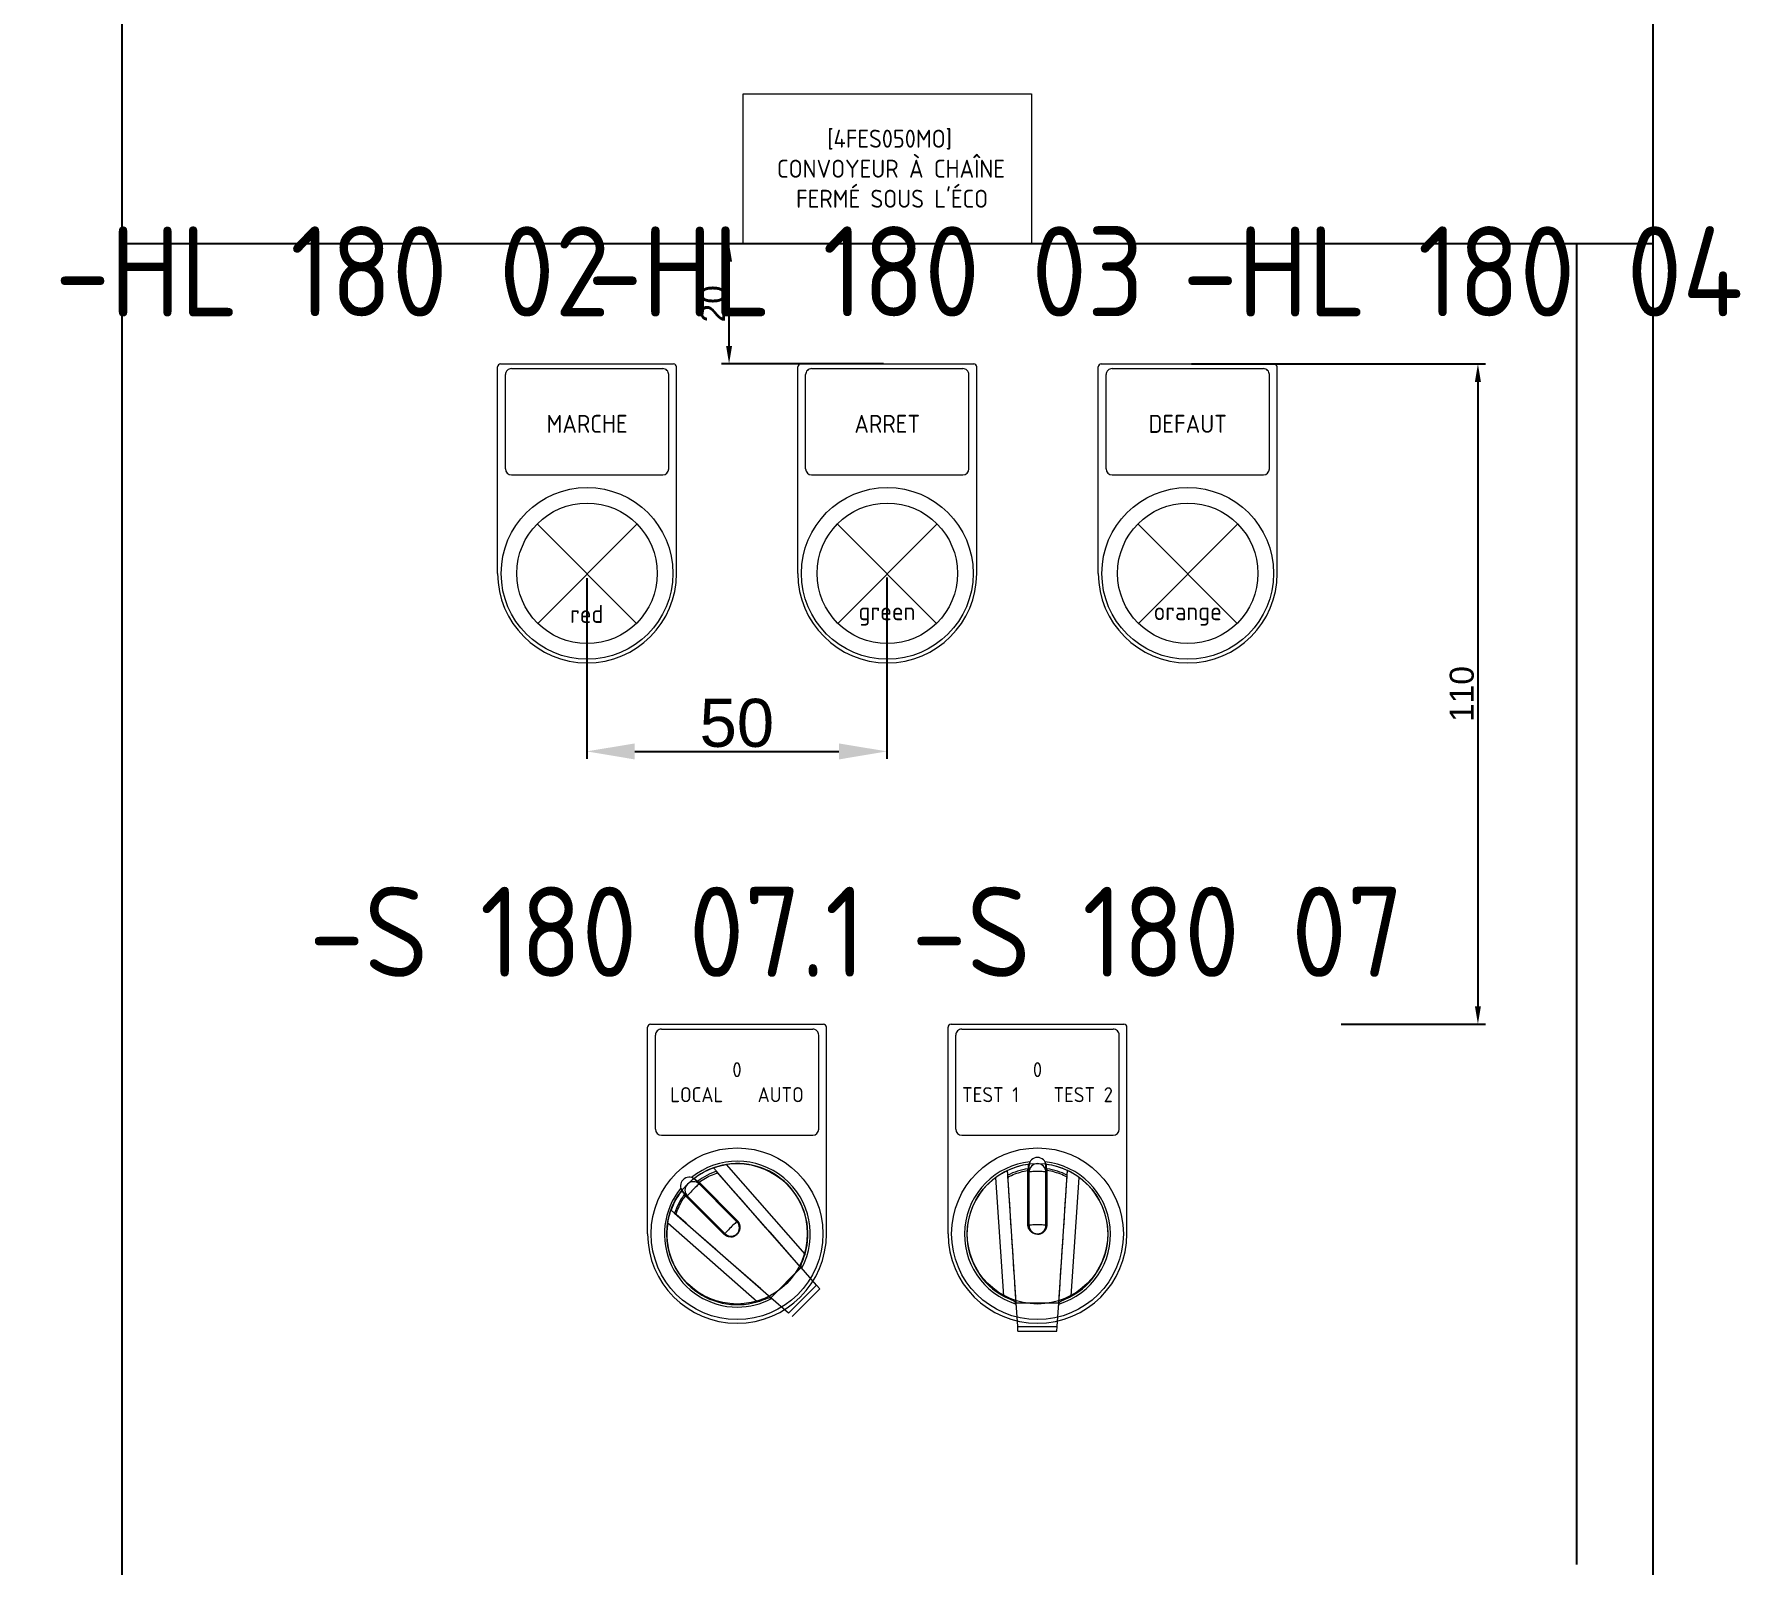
# Model space of a CAD drawing. Header units: millimetres. Extents: x 0 to 69574, y -5 to 41746.
# Drawn here: x 39663.6 to 39950.5, y 27439.4 to 27694.3 of the extents above; entities that cross this region are included whole.
import ezdxf
from ezdxf.enums import TextEntityAlignment as Align

# ---------------------------------------------------------------- set-up
doc = ezdxf.new("R2010")
doc.units = ezdxf.units.MM
doc.set_wipeout_variables(frame=1)
doc.layers.add('! NO PLOT !', color=7, linetype='Continuous', true_color=0xff75dd, plot=False)
doc.layers.add('000-PI-Oprema', color=30, linetype='Continuous', lineweight=5)
for name, color, linetype in [('000-PI-ORMAR', 2, 'Continuous'), ('000-PI_TEXT', 7, 'Continuous'), ('002-PI-Kabelska kanalica', 150, 'Continuous')]:
    doc.layers.add(name, color=color, linetype=linetype)
doc.styles.add('PI0', font='isocpeur.ttf', dxfattribs={"width": 0.9})
doc.styles.get("Standard").update_dxf_attribs({"font": 'arial.ttf'})
doc.dimstyles.new('ISO-25', dxfattribs={"dimtxt": 4, "dimasz": 3, "dimexe": 1.25, "dimexo": 0.625, "dimtad": 1, "dimtxsty": 'Standard', "dimcen": 3, "dimadec": 0, "dimazin": 0, "dimtfac": 1, "dimtmove": 0, "dimatfit": 3, "dimfxl": 1, "dimarcsym": 0})
doc.dimstyles.new('ISO-25-lb', dxfattribs={"dimtxt": 8, "dimasz": 8, "dimexe": 1.25, "dimexo": 0.625, "dimtad": 1, "dimtxsty": 'Standard', "dimcen": 5, "dimadec": 0, "dimazin": 0, "dimtfac": 1, "dimtmove": 0, "dimatfit": 3, "dimfxl": 1, "dimarcsym": 0})

# ---------------------------------------------------------------- blocks, each defined once
blk = doc.blocks.new('podloska')
at = {"layer": '000-PI-Oprema'}
for p, q in [((43278.7, 39063.45), (43278.7, 39097.85)), ((43279.2, 39098.35), (43308, 39098.35)), ((43280, 39080.85), (43280, 39096.55)), ((43281, 39097.55), (43306.2, 39097.55)), ((43307.2, 39080.85), (43307.2, 39096.55)), ((43308.5, 39063.45), (43308.5, 39097.85)), ((43281, 39079.85), (43306.2, 39079.85))]:
    blk.add_line(p, q, dxfattribs=at)
blk.add_circle((43293.6, 39063.45), 14.3, dxfattribs=at)
at = {"layer": '000-PI-Oprema', "ltscale": 0.25}
blk.add_circle((43293.6, 39063.45), 11.7, dxfattribs=at)
at = {"layer": '000-PI-Oprema'}
for centre, radius, start, end in [((43279.2, 39097.85), 0.5, 90, 179.9998), ((43281, 39096.55), 1, 90, 180.0001), ((43306.2, 39096.55), 1, 359.9999, 90), ((43308, 39097.85), 0.5, 0.0002, 90), ((43281, 39080.85), 1, 180, 270), ((43306.2, 39080.85), 1, 270, 0), ((43293.6, 39063.45), 14.9, 180, 0)]:
    blk.add_arc(centre, radius, start, end, dxfattribs=at)
blk = doc.blocks.new('*D712')
at = {"layer": '! NO PLOT !', "color": 0, "linetype": 'Continuous', "lineweight": -2, "ltscale": 0.25, "transparency": 16777216}
for p, q in [((39755.63, 27603.73), (39755.63, 27573.6)), ((39805.63, 27603.83), (39805.63, 27573.6)), ((39763.63, 27574.85), (39797.63, 27574.85))]:
    blk.add_line(p, q, dxfattribs=at)
at = {"layer": '! NO PLOT !', "color": 0, "ltscale": 0.25, "transparency": 16777216}
for points in [[(39763.63, 27576.18), (39763.63, 27573.51), (39755.63, 27574.85)], [(39797.63, 27576.18), (39797.63, 27573.51), (39805.63, 27574.85)]]:
    blk.add_solid(points, dxfattribs=at)
at = {"layer": 'Defpoints', "color": 0, "ltscale": 0.25, "transparency": 16777216}
for p in [(39755.63, 27604.35), (39805.63, 27604.45), (39805.63, 27574.85)]:
    blk.add_point(p, dxfattribs=at)
at = {"layer": '! NO PLOT !', "color": 0, "ltscale": 0.25, "transparency": 16777216, "insert": (39780.63, 27579.55), "char_height": 8, "attachment_point": 5}
blk.add_mtext('50', dxfattribs=at)
blk = doc.blocks.new('*D711')
at = {"layer": '! NO PLOT !', "color": 0, "lineweight": -2, "ltscale": 0.25, "transparency": 16777216}
for p, q in [((39856.36, 27639.4), (39905.32, 27639.4)), ((39904.07, 27636.4), (39904.07, 27532.4)), ((39881.28, 27529.4), (39905.32, 27529.4))]:
    blk.add_line(p, q, dxfattribs=at)
at = {"layer": '! NO PLOT !', "color": 0, "ltscale": 0.25, "transparency": 16777216}
for points in [[(39903.57, 27636.4), (39904.57, 27636.4), (39904.07, 27639.4)], [(39903.57, 27532.4), (39904.57, 27532.4), (39904.07, 27529.4)]]:
    blk.add_solid(points, dxfattribs=at)
at = {"layer": 'Defpoints', "color": 0, "ltscale": 0.25, "transparency": 16777216}
for p in [(39855.73, 27639.4), (39880.66, 27529.4), (39904.07, 27529.4)]:
    blk.add_point(p, dxfattribs=at)
at = {"layer": '! NO PLOT !', "color": 0, "ltscale": 0.25, "transparency": 16777216, "insert": (39901.4, 27584.4), "char_height": 4, "attachment_point": 5, "rotation": 90}
blk.add_mtext('110', dxfattribs=at)
blk = doc.blocks.new('*D713')
at = {"layer": '! NO PLOT !', "color": 0, "lineweight": -2, "ltscale": 0.25, "transparency": 16777216}
for p, q in [((39805.06, 27659.4), (39778.09, 27659.4)), ((39779.34, 27642.4), (39779.34, 27656.4)), ((39805.06, 27639.4), (39778.09, 27639.4))]:
    blk.add_line(p, q, dxfattribs=at)
at = {"layer": '! NO PLOT !', "color": 0, "ltscale": 0.25, "transparency": 16777216}
for points in [[(39778.84, 27656.4), (39779.84, 27656.4), (39779.34, 27659.4)], [(39778.84, 27642.4), (39779.84, 27642.4), (39779.34, 27639.4)]]:
    blk.add_solid(points, dxfattribs=at)
at = {"layer": 'Defpoints', "color": 0, "ltscale": 0.25, "transparency": 16777216}
for p in [(39779.34, 27659.4), (39805.68, 27659.4), (39805.68, 27639.4)]:
    blk.add_point(p, dxfattribs=at)
at = {"layer": '! NO PLOT !', "color": 0, "ltscale": 0.25, "transparency": 16777216, "insert": (39776.67, 27649.4), "char_height": 4, "attachment_point": 5, "rotation": 90}
blk.add_mtext('20', dxfattribs=at)
blk = doc.blocks.new('*U1086')
at = {"layer": '002-PI-Kabelska kanalica'}
for p in [(-20, 470), (20, -100)]:
    blk.add_line(p, (20, 470), dxfattribs=at)

msp = doc.modelspace()

# ---------------------------------------------------------------- block references
at = {"rotation": 270}
msp.add_blockref('*U1086', (39224.172, 27679.404), dxfattribs=at)

# ---------------------------------------------------------------- texts
at = {"layer": '000-PI_TEXT', "style": 'PI0', "width": 0.9}
msp.add_text('-TC 179 05', height=20, dxfattribs=at).set_placement((39622.292, 27616.119), align=Align.MIDDLE)

# ---------------------------------------------------------------- next in the draw order: wipeouts: each hides what was drawn before it
msp.add_wipeout([(39609.684, 28761.404), (40000.172, 28761.404), (39999.684, 26778.904), (39609.672, 26776.904)]).dxf.layer = '000-PI-ORMAR'

# ---------------------------------------------------------------- next in the draw order: linework, layer by layer
at = {"layer": '! NO PLOT !'}
for p, q in [((39678.184, 28684.154), (39678.184, 26854.154)), ((39933.184, 28684.154), (39933.184, 26854.154))]:
    msp.add_line(p, q, dxfattribs=at)
at = {"layer": '! NO PLOT !', "ltscale": 0.25}
for p, q in [((39933.184, 27659.404), (39678.184, 27659.404)), ((39933.184, 27659.404), (39678.184, 27659.404)), ((39920.511, 27659.404), (39920.511, 27439.404))]:
    msp.add_line(p, q, dxfattribs=at)
at = {"layer": '000-PI-Oprema'}
for p, q in [((39747.361, 27612.727), (39763.907, 27596.181)), ((39764.007, 27612.727), (39747.461, 27596.181)), ((39797.361, 27612.727), (39813.907, 27596.181)), ((39814.007, 27612.727), (39797.461, 27596.181)), ((39847.411, 27612.727), (39863.957, 27596.181)), ((39864.057, 27612.727), (39847.511, 27596.181)), ((39815.809, 27494.504), (39815.809, 27528.904)), ((39816.309, 27529.404), (39845.109, 27529.404)), ((39818.109, 27528.604), (39843.309, 27528.604)), ((39845.609, 27494.504), (39845.609, 27528.904)), ((39817.109, 27511.904), (39817.109, 27527.604)), ((39844.309, 27511.904), (39844.309, 27527.604)), ((39818.109, 27510.904), (39843.309, 27510.904)), ((39776.735, 27505.491), (39776.738, 27505.492)), ((39776.739, 27505.487), (39776.735, 27505.491)), ((39776.738, 27505.492), (39776.746, 27505.495)), ((39776.751, 27505.473), (39776.739, 27505.487)), ((39776.746, 27505.495), (39776.76, 27505.5)), ((39776.771, 27505.45), (39776.751, 27505.473)), ((39776.76, 27505.5), (39776.781, 27505.507)), ((39776.8, 27505.416), (39776.771, 27505.45)), ((39776.781, 27505.507), (39776.807, 27505.517)), ((39776.838, 27505.373), (39776.8, 27505.416)), ((39776.807, 27505.517), (39776.839, 27505.528)), ((39776.885, 27505.319), (39776.838, 27505.373)), ((39776.839, 27505.528), (39776.877, 27505.541)), ((39776.877, 27505.541), (39776.92, 27505.556)), ((39776.942, 27505.255), (39776.885, 27505.319)), ((39776.92, 27505.556), (39776.969, 27505.573)), ((39776.969, 27505.573), (39777.023, 27505.591)), ((39777.023, 27505.591), (39777.081, 27505.61)), ((39777.081, 27505.61), (39777.144, 27505.63)), ((39777.144, 27505.63), (39777.211, 27505.651)), ((39777.211, 27505.651), (39777.28, 27505.673)), ((39777.28, 27505.673), (39777.353, 27505.695)), ((39777.353, 27505.695), (39777.43, 27505.718)), ((39777.43, 27505.718), (39777.511, 27505.741)), ((39777.511, 27505.741), (39777.596, 27505.765)), ((39777.596, 27505.765), (39777.685, 27505.789)), ((39777.685, 27505.789), (39777.778, 27505.814)), ((39777.778, 27505.814), (39777.873, 27505.838)), ((39777.873, 27505.838), (39777.971, 27505.862)), ((39777.971, 27505.862), (39778.072, 27505.886)), ((39778.072, 27505.886), (39778.174, 27505.909)), ((39778.174, 27505.909), (39778.278, 27505.932)), ((39778.278, 27505.932), (39778.383, 27505.953)), ((39778.383, 27505.953), (39778.488, 27505.974)), ((39778.488, 27505.974), (39778.594, 27505.994)), ((39778.594, 27505.994), (39778.699, 27506.013)), ((39778.699, 27506.013), (39778.804, 27506.031)), ((39778.804, 27506.031), (39778.907, 27506.048)), ((39791.999, 27491.129), (39778.907, 27506.048)), ((39829.109, 27496.024), (39829.109, 27505.316)), ((39829.209, 27495.467), (39829.209, 27506.058)), ((39829.309, 27495.249), (39829.309, 27505.867)), ((39832.109, 27495.249), (39832.109, 27505.867)), ((39832.209, 27495.467), (39832.209, 27506.058)), ((39832.309, 27496.024), (39832.309, 27505.316)), ((39773.549, 27503.736), (39773.545, 27503.74)), ((39773.561, 27503.724), (39773.549, 27503.736)), ((39773.582, 27503.704), (39773.561, 27503.724)), ((39773.611, 27503.674), (39773.582, 27503.704)), ((39780.657, 27496.487), (39773.609, 27503.535)), ((39773.649, 27503.636), (39773.611, 27503.674)), ((39773.894, 27503.391), (39773.649, 27503.636)), ((39773.979, 27503.306), (39773.894, 27503.391)), ((39774.073, 27503.212), (39773.979, 27503.306)), ((39781.034, 27496.252), (39774.073, 27503.212)), ((39774.193, 27503.234), (39774.14, 27503.287)), ((39774.22, 27503.206), (39774.193, 27503.234)), ((39774.249, 27503.178), (39774.22, 27503.206)), ((39774.337, 27503.09), (39774.249, 27503.178)), ((39774.337, 27503.09), (39774.596, 27503.274)), ((39780.711, 27496.716), (39774.337, 27503.09)), ((39774.596, 27503.274), (39774.861, 27503.451)), ((39774.861, 27503.451), (39775.132, 27503.619)), ((39775.132, 27503.619), (39775.407, 27503.78)), ((39775.407, 27503.78), (39775.688, 27503.932)), ((39775.688, 27503.932), (39775.973, 27504.076)), ((39775.973, 27504.076), (39776.262, 27504.211)), ((39776.262, 27504.211), (39776.556, 27504.337)), ((39776.556, 27504.337), (39776.854, 27504.455)), ((39776.854, 27504.455), (39777.155, 27504.563)), ((39777.008, 27505.18), (39776.942, 27505.255)), ((39777.083, 27505.094), (39777.008, 27505.18)), ((39777.168, 27504.997), (39777.083, 27505.094)), ((39777.155, 27504.563), (39777.46, 27504.663)), ((39777.262, 27504.89), (39777.168, 27504.997)), ((39777.276, 27504.872), (39777.248, 27504.904)), ((39791.001, 27489.234), (39777.262, 27504.89)), ((39777.305, 27504.839), (39777.276, 27504.872)), ((39777.335, 27504.806), (39777.305, 27504.839)), ((39777.365, 27504.771), (39777.335, 27504.806)), ((39777.396, 27504.736), (39777.365, 27504.771)), ((39777.428, 27504.7), (39777.396, 27504.736)), ((39777.46, 27504.663), (39777.428, 27504.7)), ((39778.19, 27503.831), (39777.46, 27504.663)), ((39778.92, 27502.999), (39778.19, 27503.831)), ((39779.65, 27502.167), (39778.92, 27502.999)), ((39823.785, 27503.897), (39823.87, 27503.959)), ((39825.077, 27484.091), (39823.785, 27503.897)), ((39823.87, 27503.959), (39823.957, 27504.02)), ((39823.957, 27504.02), (39824.044, 27504.081)), ((39824.044, 27504.081), (39824.133, 27504.142)), ((39824.133, 27504.142), (39824.223, 27504.201)), ((39824.223, 27504.201), (39824.312, 27504.26)), ((39824.312, 27504.26), (39824.402, 27504.318)), ((39824.402, 27504.318), (39824.491, 27504.374)), ((39824.491, 27504.374), (39824.578, 27504.428)), ((39824.578, 27504.428), (39824.665, 27504.48)), ((39824.665, 27504.48), (39824.749, 27504.53)), ((39824.749, 27504.53), (39824.832, 27504.578)), ((39824.832, 27504.578), (39824.912, 27504.624)), ((39824.912, 27504.624), (39824.989, 27504.668)), ((39824.989, 27504.668), (39825.063, 27504.709)), ((39825.063, 27504.709), (39825.134, 27504.747)), ((39825.134, 27504.747), (39825.201, 27504.783)), ((39825.201, 27504.783), (39825.265, 27504.817)), ((39825.265, 27504.817), (39825.327, 27504.849)), ((39825.327, 27504.849), (39825.386, 27504.879)), ((39825.386, 27504.879), (39825.441, 27504.907)), ((39825.441, 27504.907), (39825.492, 27504.932)), ((39825.492, 27504.932), (39825.538, 27504.955)), ((39825.538, 27504.955), (39825.579, 27504.975)), ((39825.579, 27504.975), (39825.615, 27504.992)), ((39825.615, 27504.992), (39825.646, 27505.007)), ((39825.646, 27505.007), (39825.671, 27505.019)), ((39825.671, 27505.019), (39825.691, 27505.028)), ((39825.691, 27505.028), (39825.704, 27505.035)), ((39825.704, 27505.035), (39825.712, 27505.038)), ((39825.712, 27505.038), (39825.715, 27505.04)), ((39825.715, 27505.034), (39825.715, 27505.04)), ((39825.717, 27505.016), (39825.715, 27505.034)), ((39825.719, 27504.985), (39825.717, 27505.016)), ((39825.721, 27504.941), (39825.719, 27504.985)), ((39825.725, 27504.883), (39825.721, 27504.941)), ((39825.73, 27504.812), (39825.725, 27504.883)), ((39825.735, 27504.726), (39825.73, 27504.812)), ((39825.742, 27504.627), (39825.735, 27504.726)), ((39825.749, 27504.513), (39825.742, 27504.627)), ((39825.758, 27504.385), (39825.749, 27504.513)), ((39825.767, 27504.242), (39825.758, 27504.385)), ((39825.77, 27504.219), (39825.767, 27504.262)), ((39827.041, 27484.707), (39825.767, 27504.242)), ((39825.773, 27504.176), (39825.77, 27504.219)), ((39825.776, 27504.131), (39825.773, 27504.176)), ((39825.779, 27504.085), (39825.776, 27504.131)), ((39825.782, 27504.039), (39825.779, 27504.085)), ((39825.785, 27503.99), (39825.782, 27504.039)), ((39825.788, 27503.941), (39825.785, 27503.99)), ((39825.788, 27503.941), (39826.074, 27504.086)), ((39825.86, 27502.837), (39825.788, 27503.941)), ((39825.932, 27501.732), (39825.86, 27502.837)), ((39826.074, 27504.086), (39826.363, 27504.223)), ((39826.363, 27504.223), (39826.657, 27504.35)), ((39826.657, 27504.35), (39826.954, 27504.469)), ((39826.954, 27504.469), (39827.255, 27504.578)), ((39827.255, 27504.578), (39827.558, 27504.678)), ((39827.558, 27504.678), (39827.864, 27504.768)), ((39827.864, 27504.768), (39828.172, 27504.85)), ((39828.172, 27504.85), (39828.483, 27504.922)), ((39828.483, 27504.922), (39828.795, 27504.984)), ((39828.795, 27504.984), (39829.109, 27505.038)), ((39832.623, 27504.984), (39832.309, 27505.038)), ((39832.935, 27504.922), (39832.623, 27504.984)), ((39833.245, 27504.85), (39832.935, 27504.922)), ((39833.554, 27504.768), (39833.245, 27504.85)), ((39833.86, 27504.678), (39833.554, 27504.768)), ((39834.163, 27504.578), (39833.86, 27504.678)), ((39834.463, 27504.469), (39834.163, 27504.578)), ((39834.376, 27484.707), (39835.65, 27504.242)), ((39834.76, 27504.35), (39834.463, 27504.469)), ((39835.054, 27504.223), (39834.76, 27504.35)), ((39835.344, 27504.086), (39835.054, 27504.223)), ((39835.629, 27503.941), (39835.344, 27504.086)), ((39835.485, 27501.732), (39835.557, 27502.837)), ((39835.557, 27502.837), (39835.629, 27503.941)), ((39835.629, 27503.941), (39835.633, 27503.99)), ((39835.633, 27503.99), (39835.636, 27504.039)), ((39835.636, 27504.039), (39835.639, 27504.085)), ((39835.639, 27504.085), (39835.642, 27504.131)), ((39835.642, 27504.131), (39835.645, 27504.176)), ((39835.645, 27504.176), (39835.648, 27504.219)), ((39835.648, 27504.219), (39835.65, 27504.262)), ((39835.65, 27504.242), (39835.66, 27504.385)), ((39835.66, 27504.385), (39835.668, 27504.513)), ((39835.668, 27504.513), (39835.675, 27504.627)), ((39835.675, 27504.627), (39835.682, 27504.726)), ((39835.682, 27504.726), (39835.687, 27504.812)), ((39835.687, 27504.812), (39835.692, 27504.883)), ((39835.692, 27504.883), (39835.696, 27504.941)), ((39835.696, 27504.941), (39835.699, 27504.985)), ((39835.699, 27504.985), (39835.701, 27505.016)), ((39835.701, 27505.016), (39835.702, 27505.034)), ((39835.705, 27505.038), (39835.702, 27505.04)), ((39835.702, 27505.034), (39835.702, 27505.04)), ((39835.713, 27505.035), (39835.705, 27505.038)), ((39835.727, 27505.028), (39835.713, 27505.035)), ((39835.746, 27505.019), (39835.727, 27505.028)), ((39835.771, 27505.007), (39835.746, 27505.019)), ((39835.802, 27504.992), (39835.771, 27505.007)), ((39835.838, 27504.975), (39835.802, 27504.992)), ((39835.879, 27504.955), (39835.838, 27504.975)), ((39835.926, 27504.932), (39835.879, 27504.955)), ((39835.976, 27504.907), (39835.926, 27504.932)), ((39836.032, 27504.879), (39835.976, 27504.907)), ((39836.09, 27504.849), (39836.032, 27504.879)), ((39836.152, 27504.817), (39836.09, 27504.849)), ((39836.217, 27504.783), (39836.152, 27504.817)), ((39836.284, 27504.747), (39836.217, 27504.783)), ((39836.354, 27504.709), (39836.284, 27504.747)), ((39836.34, 27484.091), (39837.632, 27503.897)), ((39836.428, 27504.668), (39836.354, 27504.709)), ((39836.505, 27504.624), (39836.428, 27504.668)), ((39836.585, 27504.578), (39836.505, 27504.624)), ((39836.668, 27504.53), (39836.585, 27504.578)), ((39836.753, 27504.48), (39836.668, 27504.53)), ((39836.839, 27504.428), (39836.753, 27504.48)), ((39836.927, 27504.374), (39836.839, 27504.428)), ((39837.016, 27504.318), (39836.927, 27504.374)), ((39837.105, 27504.26), (39837.016, 27504.318)), ((39837.195, 27504.201), (39837.105, 27504.26)), ((39837.284, 27504.142), (39837.195, 27504.201)), ((39837.373, 27504.081), (39837.284, 27504.142)), ((39837.461, 27504.02), (39837.373, 27504.081)), ((39837.547, 27503.959), (39837.461, 27504.02)), ((39837.632, 27503.897), (39837.547, 27503.959)), ((39771.232, 27499.476), (39771.384, 27499.756)), ((39771.384, 27499.756), (39771.544, 27500.032)), ((39771.428, 27501.615), (39771.424, 27501.619)), ((39771.44, 27501.603), (39771.428, 27501.615)), ((39771.46, 27501.582), (39771.44, 27501.603)), ((39771.49, 27501.553), (39771.46, 27501.582)), ((39771.528, 27501.515), (39771.49, 27501.553)), ((39771.575, 27501.468), (39771.528, 27501.515)), ((39771.544, 27500.032), (39771.713, 27500.303)), ((39771.631, 27501.411), (39771.575, 27501.468)), ((39779.137, 27494.047), (39771.629, 27501.555)), ((39771.697, 27501.345), (39771.631, 27501.411)), ((39771.773, 27501.27), (39771.697, 27501.345)), ((39771.713, 27500.303), (39771.89, 27500.568)), ((39771.858, 27501.185), (39771.773, 27501.27)), ((39771.952, 27501.091), (39771.858, 27501.185)), ((39771.958, 27500.944), (39771.877, 27501.024)), ((39771.89, 27500.568), (39772.074, 27500.827)), ((39778.912, 27494.13), (39771.952, 27501.091)), ((39771.986, 27500.915), (39771.958, 27500.944)), ((39772.074, 27500.827), (39771.986, 27500.915)), ((39778.448, 27494.453), (39772.074, 27500.827)), ((39780.38, 27501.336), (39779.65, 27502.167)), ((39781.109, 27500.504), (39780.38, 27501.336)), ((39781.839, 27499.673), (39781.109, 27500.504)), ((39782.568, 27498.842), (39781.839, 27499.673)), ((39826.004, 27500.628), (39825.932, 27501.732)), ((39826.076, 27499.524), (39826.004, 27500.628)), ((39835.341, 27499.524), (39835.413, 27500.628)), ((39835.413, 27500.628), (39835.485, 27501.732)), ((39769.169, 27496.57), (39769.189, 27496.675)), ((39769.189, 27496.675), (39769.21, 27496.781)), ((39769.21, 27496.781), (39769.232, 27496.886)), ((39769.232, 27496.886), (39769.255, 27496.99)), ((39769.255, 27496.99), (39769.278, 27497.092)), ((39769.278, 27497.092), (39769.302, 27497.192)), ((39769.302, 27497.192), (39769.326, 27497.291)), ((39769.326, 27497.291), (39769.35, 27497.386)), ((39769.35, 27497.386), (39769.375, 27497.478)), ((39769.375, 27497.478), (39769.399, 27497.567)), ((39769.399, 27497.567), (39769.423, 27497.653)), ((39769.423, 27497.653), (39769.446, 27497.734)), ((39769.446, 27497.734), (39769.469, 27497.811)), ((39769.469, 27497.811), (39769.491, 27497.883)), ((39769.491, 27497.883), (39769.512, 27497.953)), ((39769.512, 27497.953), (39769.534, 27498.02)), ((39769.534, 27498.02), (39769.554, 27498.082)), ((39769.554, 27498.082), (39769.573, 27498.141)), ((39769.573, 27498.141), (39769.591, 27498.195)), ((39769.591, 27498.195), (39769.608, 27498.244)), ((39769.608, 27498.244), (39769.623, 27498.287)), ((39769.623, 27498.287), (39769.636, 27498.325)), ((39769.636, 27498.325), (39769.647, 27498.357)), ((39769.647, 27498.357), (39769.656, 27498.383)), ((39769.656, 27498.383), (39769.664, 27498.403)), ((39769.664, 27498.403), (39769.669, 27498.418)), ((39769.669, 27498.418), (39769.672, 27498.426)), ((39769.672, 27498.426), (39769.673, 27498.429)), ((39769.677, 27498.425), (39769.673, 27498.429)), ((39769.691, 27498.413), (39769.677, 27498.425)), ((39769.714, 27498.393), (39769.691, 27498.413)), ((39769.747, 27498.364), (39769.714, 27498.393)), ((39769.791, 27498.326), (39769.747, 27498.364)), ((39769.844, 27498.278), (39769.791, 27498.326)), ((39769.909, 27498.222), (39769.844, 27498.278)), ((39769.984, 27498.156), (39769.909, 27498.222)), ((39770.07, 27498.081), (39769.984, 27498.156)), ((39770.166, 27497.996), (39770.07, 27498.081)), ((39770.274, 27497.902), (39770.166, 27497.996)), ((39770.292, 27497.888), (39770.26, 27497.916)), ((39785.93, 27484.163), (39770.274, 27497.902)), ((39770.324, 27497.859), (39770.292, 27497.888)), ((39770.358, 27497.829), (39770.324, 27497.859)), ((39770.393, 27497.799), (39770.358, 27497.829)), ((39770.428, 27497.768), (39770.393, 27497.799)), ((39770.464, 27497.736), (39770.428, 27497.768)), ((39770.501, 27497.704), (39770.464, 27497.736)), ((39770.501, 27497.704), (39770.601, 27498.009)), ((39771.333, 27496.974), (39770.501, 27497.704)), ((39770.601, 27498.009), (39770.709, 27498.31)), ((39770.709, 27498.31), (39770.827, 27498.607)), ((39770.827, 27498.607), (39770.953, 27498.901)), ((39770.953, 27498.901), (39771.088, 27499.191)), ((39771.088, 27499.191), (39771.232, 27499.476)), ((39772.165, 27496.244), (39771.333, 27496.974)), ((39780.76, 27496.664), (39780.711, 27496.716)), ((39780.807, 27496.61), (39780.76, 27496.664)), ((39783.298, 27498.01), (39782.568, 27498.842)), ((39784.756, 27496.348), (39783.298, 27498.01)), ((39826.148, 27498.42), (39826.076, 27499.524)), ((39826.22, 27497.317), (39826.148, 27498.42)), ((39826.292, 27496.213), (39826.22, 27497.317)), ((39835.125, 27496.213), (39835.197, 27497.317)), ((39835.197, 27497.317), (39835.269, 27498.42)), ((39835.269, 27498.42), (39835.341, 27499.524)), ((39769.116, 27496.257), (39769.133, 27496.36)), ((39784.034, 27483.165), (39769.116, 27496.257)), ((39769.133, 27496.36), (39769.151, 27496.464)), ((39769.151, 27496.464), (39769.169, 27496.57)), ((39772.997, 27495.514), (39772.165, 27496.244)), ((39773.828, 27494.784), (39772.997, 27495.514)), ((39774.66, 27494.054), (39773.828, 27494.784)), ((39775.491, 27493.325), (39774.66, 27494.054)), ((39778.5, 27494.404), (39778.448, 27494.453)), ((39778.554, 27494.356), (39778.5, 27494.404)), ((39778.61, 27494.312), (39778.554, 27494.356)), ((39778.668, 27494.269), (39778.61, 27494.312)), ((39778.728, 27494.23), (39778.668, 27494.269)), ((39778.79, 27494.193), (39778.728, 27494.23)), ((39778.853, 27494.159), (39778.79, 27494.193)), ((39778.917, 27494.128), (39778.853, 27494.159)), ((39778.984, 27494.1), (39778.917, 27494.128)), ((39779.051, 27494.074), (39778.984, 27494.1)), ((39779.119, 27494.052), (39779.051, 27494.074)), ((39779.188, 27494.033), (39779.119, 27494.052)), ((39779.258, 27494.017), (39779.188, 27494.033)), ((39779.329, 27494.004), (39779.258, 27494.017)), ((39779.4, 27493.995), (39779.329, 27494.004)), ((39779.472, 27493.988), (39779.4, 27493.995)), ((39779.543, 27493.985), (39779.472, 27493.988)), ((39779.615, 27493.985), (39779.543, 27493.985)), ((39779.615, 27493.985), (39779.687, 27493.988)), ((39779.687, 27493.988), (39779.758, 27493.995)), ((39779.758, 27493.995), (39779.829, 27494.004)), ((39779.829, 27494.004), (39779.9, 27494.017)), ((39779.9, 27494.017), (39779.97, 27494.033)), ((39779.97, 27494.033), (39780.039, 27494.052)), ((39780.039, 27494.052), (39780.108, 27494.074)), ((39780.108, 27494.074), (39780.175, 27494.1)), ((39780.175, 27494.1), (39780.241, 27494.128)), ((39780.241, 27494.128), (39780.306, 27494.159)), ((39780.306, 27494.159), (39780.369, 27494.193)), ((39780.369, 27494.193), (39780.43, 27494.23)), ((39780.43, 27494.23), (39780.49, 27494.269)), ((39780.49, 27494.269), (39780.548, 27494.312)), ((39780.548, 27494.312), (39780.605, 27494.356)), ((39780.605, 27494.356), (39780.659, 27494.404)), ((39781.117, 27496.027), (39780.657, 27496.487)), ((39780.659, 27494.404), (39780.711, 27494.453)), ((39780.711, 27494.453), (39780.76, 27494.505)), ((39780.76, 27494.505), (39780.807, 27494.559)), ((39780.852, 27496.554), (39780.807, 27496.61)), ((39780.807, 27494.559), (39780.852, 27494.615)), ((39780.894, 27496.496), (39780.852, 27496.554)), ((39780.852, 27494.615), (39780.894, 27494.673)), ((39780.934, 27496.436), (39780.894, 27496.496)), ((39780.894, 27494.673), (39780.934, 27494.733)), ((39780.971, 27496.374), (39780.934, 27496.436)), ((39780.934, 27494.733), (39780.971, 27494.795)), ((39781.005, 27496.311), (39780.971, 27496.374)), ((39780.971, 27494.795), (39781.005, 27494.858)), ((39781.036, 27496.246), (39781.005, 27496.311)), ((39781.005, 27494.858), (39781.036, 27494.923)), ((39781.064, 27496.18), (39781.036, 27496.246)), ((39781.036, 27494.923), (39781.064, 27494.989)), ((39781.089, 27496.113), (39781.064, 27496.18)), ((39781.064, 27494.989), (39781.089, 27495.056)), ((39781.112, 27496.045), (39781.089, 27496.113)), ((39781.089, 27495.056), (39781.112, 27495.125)), ((39781.131, 27495.976), (39781.112, 27496.045)), ((39781.112, 27495.125), (39781.131, 27495.194)), ((39781.147, 27495.906), (39781.131, 27495.976)), ((39781.131, 27495.194), (39781.147, 27495.264)), ((39781.159, 27495.835), (39781.147, 27495.906)), ((39781.147, 27495.264), (39781.16, 27495.334)), ((39781.169, 27495.764), (39781.159, 27495.835)), ((39781.16, 27495.334), (39781.169, 27495.406)), ((39781.176, 27495.692), (39781.169, 27495.764)), ((39781.169, 27495.406), (39781.176, 27495.477)), ((39781.179, 27495.621), (39781.176, 27495.692)), ((39781.176, 27495.477), (39781.179, 27495.549)), ((39781.179, 27495.549), (39781.179, 27495.621)), ((39785.485, 27495.518), (39784.756, 27496.348)), ((39786.214, 27494.687), (39785.485, 27495.518)), ((39786.943, 27493.856), (39786.214, 27494.687)), ((39787.672, 27493.026), (39786.943, 27493.856)), ((39826.364, 27495.109), (39826.292, 27496.213)), ((39826.436, 27494.006), (39826.364, 27495.109)), ((39826.508, 27492.903), (39826.436, 27494.006)), ((39829.11, 27495.952), (39829.109, 27496.024)), ((39829.115, 27495.88), (39829.11, 27495.952)), ((39829.123, 27495.809), (39829.115, 27495.88)), ((39829.134, 27495.738), (39829.123, 27495.809)), ((39829.149, 27495.668), (39829.134, 27495.738)), ((39829.166, 27495.598), (39829.149, 27495.668)), ((39829.187, 27495.529), (39829.166, 27495.598)), ((39829.211, 27495.461), (39829.187, 27495.529)), ((39829.237, 27495.395), (39829.211, 27495.461)), ((39829.267, 27495.329), (39829.237, 27495.395)), ((39829.3, 27495.266), (39829.267, 27495.329)), ((39829.335, 27495.203), (39829.3, 27495.266)), ((39829.373, 27495.142), (39829.335, 27495.203)), ((39829.414, 27495.083), (39829.373, 27495.142)), ((39829.458, 27495.026), (39829.414, 27495.083)), ((39829.504, 27494.971), (39829.458, 27495.026)), ((39829.552, 27494.918), (39829.504, 27494.971)), ((39829.603, 27494.867), (39829.552, 27494.918)), ((39829.656, 27494.819), (39829.603, 27494.867)), ((39829.711, 27494.773), (39829.656, 27494.819)), ((39829.768, 27494.729), (39829.711, 27494.773)), ((39829.827, 27494.688), (39829.768, 27494.729)), ((39829.888, 27494.65), (39829.827, 27494.688)), ((39829.95, 27494.615), (39829.888, 27494.65)), ((39830.014, 27494.582), (39829.95, 27494.615)), ((39830.08, 27494.552), (39830.014, 27494.582)), ((39830.146, 27494.526), (39830.08, 27494.552)), ((39830.214, 27494.502), (39830.146, 27494.526)), ((39830.283, 27494.481), (39830.214, 27494.502)), ((39830.353, 27494.464), (39830.283, 27494.481)), ((39830.423, 27494.449), (39830.353, 27494.464)), ((39830.494, 27494.438), (39830.423, 27494.449)), ((39830.565, 27494.43), (39830.494, 27494.438)), ((39830.637, 27494.425), (39830.565, 27494.43)), ((39830.709, 27494.424), (39830.637, 27494.425)), ((39830.709, 27494.424), (39830.78, 27494.425)), ((39830.78, 27494.425), (39830.852, 27494.43)), ((39830.852, 27494.43), (39830.923, 27494.438)), ((39830.923, 27494.438), (39830.994, 27494.449)), ((39830.994, 27494.449), (39831.065, 27494.464)), ((39831.065, 27494.464), (39831.134, 27494.481)), ((39831.134, 27494.481), (39831.203, 27494.502)), ((39831.203, 27494.502), (39831.271, 27494.526)), ((39831.271, 27494.526), (39831.338, 27494.552)), ((39831.338, 27494.552), (39831.403, 27494.582)), ((39831.403, 27494.582), (39831.467, 27494.615)), ((39831.467, 27494.615), (39831.529, 27494.65)), ((39831.529, 27494.65), (39831.59, 27494.688)), ((39831.59, 27494.688), (39831.649, 27494.729)), ((39831.649, 27494.729), (39831.706, 27494.773)), ((39831.706, 27494.773), (39831.761, 27494.819)), ((39831.761, 27494.819), (39831.814, 27494.867)), ((39831.814, 27494.867), (39831.865, 27494.918)), ((39831.865, 27494.918), (39831.914, 27494.971)), ((39831.914, 27494.971), (39831.96, 27495.026)), ((39831.96, 27495.026), (39832.003, 27495.083)), ((39832.003, 27495.083), (39832.044, 27495.142)), ((39832.044, 27495.142), (39832.082, 27495.203)), ((39832.082, 27495.203), (39832.118, 27495.266)), ((39832.118, 27495.266), (39832.15, 27495.329)), ((39832.15, 27495.329), (39832.18, 27495.395)), ((39832.18, 27495.395), (39832.207, 27495.461)), ((39832.207, 27495.461), (39832.23, 27495.529)), ((39832.23, 27495.529), (39832.251, 27495.598)), ((39832.251, 27495.598), (39832.269, 27495.668)), ((39832.269, 27495.668), (39832.283, 27495.738)), ((39832.283, 27495.738), (39832.294, 27495.809)), ((39832.294, 27495.809), (39832.302, 27495.88)), ((39832.302, 27495.88), (39832.307, 27495.952)), ((39832.307, 27495.952), (39832.309, 27496.024)), ((39834.909, 27492.903), (39834.981, 27494.006)), ((39834.981, 27494.006), (39835.053, 27495.109)), ((39835.053, 27495.109), (39835.125, 27496.213)), ((39776.322, 27492.595), (39775.491, 27493.325)), ((39777.153, 27491.866), (39776.322, 27492.595)), ((39778.815, 27490.408), (39777.153, 27491.866)), ((39789.129, 27491.365), (39787.672, 27493.026)), ((39789.858, 27490.535), (39789.129, 27491.365)), ((39791.934, 27490.914), (39791.999, 27491.129)), ((39826.58, 27491.8), (39826.508, 27492.903)), ((39826.652, 27490.697), (39826.58, 27491.8)), ((39834.766, 27490.697), (39834.838, 27491.8)), ((39834.838, 27491.8), (39834.909, 27492.903)), ((39779.646, 27489.678), (39778.815, 27490.408)), ((39780.477, 27488.949), (39779.646, 27489.678)), ((39781.308, 27488.221), (39780.477, 27488.949)), ((39782.138, 27487.492), (39781.308, 27488.221)), ((39786.289, 27483.849), (39791.314, 27488.875)), ((39786.293, 27483.844), (39791.32, 27488.871)), ((39791.314, 27488.875), (39789.858, 27490.535)), ((39790.174, 27490.175), (39790.175, 27490.176)), ((39791, 27489.233), (39791.001, 27489.234)), ((39791.32, 27488.871), (39791.001, 27489.234)), ((39793.893, 27485.939), (39791.32, 27488.871)), ((39791.334, 27489.166), (39791.337, 27489.229)), ((39791.336, 27489.103), (39791.334, 27489.166)), ((39791.344, 27489.042), (39791.336, 27489.103)), ((39791.337, 27489.229), (39791.345, 27489.294)), ((39791.357, 27488.981), (39791.344, 27489.042)), ((39791.345, 27489.294), (39791.358, 27489.359)), ((39791.375, 27488.922), (39791.357, 27488.981)), ((39791.358, 27489.359), (39791.375, 27489.426)), ((39791.375, 27489.426), (39791.396, 27489.495)), ((39791.398, 27488.863), (39791.375, 27488.922)), ((39791.396, 27489.495), (39791.422, 27489.565)), ((39791.427, 27488.803), (39791.398, 27488.863)), ((39791.422, 27489.565), (39791.45, 27489.638)), ((39791.461, 27488.744), (39791.427, 27488.803)), ((39791.45, 27489.638), (39791.482, 27489.713)), ((39791.499, 27488.684), (39791.461, 27488.744)), ((39791.482, 27489.713), (39791.556, 27489.883)), ((39791.543, 27488.624), (39791.499, 27488.684)), ((39791.591, 27488.564), (39791.543, 27488.624)), ((39791.556, 27489.883), (39791.632, 27490.07)), ((39791.643, 27488.503), (39791.591, 27488.564)), ((39791.632, 27490.07), (39791.71, 27490.27)), ((39791.71, 27490.27), (39791.788, 27490.48)), ((39791.788, 27490.48), (39791.863, 27490.696)), ((39791.863, 27490.696), (39791.934, 27490.914)), ((39826.724, 27489.594), (39826.652, 27490.697)), ((39826.796, 27488.492), (39826.724, 27489.594)), ((39826.867, 27487.389), (39826.796, 27488.492)), ((39834.55, 27487.389), (39834.622, 27488.492)), ((39834.622, 27488.492), (39834.694, 27489.594)), ((39834.694, 27489.594), (39834.766, 27490.697)), ((39784.629, 27485.306), (39782.138, 27487.492)), ((39786.289, 27483.849), (39784.629, 27485.306)), ((39789.225, 27481.271), (39793.893, 27485.939)), ((39789.848, 27480.724), (39794.44, 27485.316)), ((39794.44, 27485.316), (39793.893, 27485.939)), ((39826.939, 27486.287), (39826.867, 27487.389)), ((39827.011, 27485.185), (39826.939, 27486.287)), ((39834.406, 27485.185), (39834.478, 27486.287)), ((39834.478, 27486.287), (39834.55, 27487.389)), ((39784.034, 27483.165), (39784.171, 27483.206)), ((39784.171, 27483.206), (39784.309, 27483.249)), ((39784.309, 27483.249), (39784.448, 27483.295)), ((39784.448, 27483.295), (39784.586, 27483.342)), ((39784.586, 27483.342), (39784.722, 27483.39)), ((39784.722, 27483.39), (39784.856, 27483.439)), ((39784.856, 27483.439), (39784.986, 27483.489)), ((39784.986, 27483.489), (39785.111, 27483.539)), ((39784.988, 27484.989), (39784.989, 27484.99)), ((39785.111, 27483.539), (39785.231, 27483.588)), ((39785.231, 27483.588), (39785.345, 27483.636)), ((39785.345, 27483.636), (39785.451, 27483.682)), ((39785.451, 27483.682), (39785.525, 27483.713)), ((39785.525, 27483.713), (39785.598, 27483.742)), ((39785.598, 27483.742), (39785.669, 27483.767)), ((39785.669, 27483.767), (39785.738, 27483.789)), ((39785.738, 27483.789), (39785.806, 27483.806)), ((39785.806, 27483.806), (39785.871, 27483.819)), ((39785.871, 27483.819), (39785.935, 27483.827)), ((39785.93, 27484.163), (39785.931, 27484.164)), ((39786.293, 27483.844), (39785.93, 27484.163)), ((39785.935, 27483.827), (39785.998, 27483.83)), ((39786.06, 27483.827), (39785.998, 27483.83)), ((39786.122, 27483.82), (39786.06, 27483.827)), ((39786.183, 27483.807), (39786.122, 27483.82)), ((39786.243, 27483.789), (39786.183, 27483.807)), ((39786.302, 27483.765), (39786.243, 27483.789)), ((39789.225, 27481.271), (39786.293, 27483.844)), ((39786.361, 27483.737), (39786.302, 27483.765)), ((39786.42, 27483.703), (39786.361, 27483.737)), ((39786.479, 27483.664), (39786.42, 27483.703)), ((39786.539, 27483.621), (39786.479, 27483.664)), ((39786.6, 27483.573), (39786.539, 27483.621)), ((39786.661, 27483.521), (39786.6, 27483.573)), ((39825.202, 27484.024), (39825.077, 27484.091)), ((39825.331, 27483.957), (39825.202, 27484.024)), ((39825.461, 27483.891), (39825.331, 27483.957)), ((39825.592, 27483.826), (39825.461, 27483.891)), ((39825.722, 27483.764), (39825.592, 27483.826)), ((39825.852, 27483.704), (39825.722, 27483.764)), ((39825.979, 27483.648), (39825.852, 27483.704)), ((39826.103, 27483.594), (39825.979, 27483.648)), ((39826.222, 27483.544), (39826.103, 27483.594)), ((39826.336, 27483.498), (39826.222, 27483.544)), ((39826.444, 27483.455), (39826.336, 27483.498)), ((39826.519, 27483.425), (39826.444, 27483.455)), ((39826.591, 27483.394), (39826.519, 27483.425)), ((39826.659, 27483.362), (39826.591, 27483.394)), ((39826.723, 27483.328), (39826.659, 27483.362)), ((39826.783, 27483.292), (39826.723, 27483.328)), ((39826.838, 27483.255), (39826.783, 27483.292)), ((39826.889, 27483.215), (39826.838, 27483.255)), ((39826.936, 27483.173), (39826.889, 27483.215)), ((39826.978, 27483.127), (39826.936, 27483.173)), ((39827.016, 27483.078), (39826.978, 27483.127)), ((39827.083, 27484.083), (39827.011, 27485.185)), ((39827.05, 27483.026), (39827.016, 27483.078)), ((39827.123, 27483.457), (39827.041, 27484.707)), ((39827.041, 27484.707), (39827.042, 27484.707)), ((39827.08, 27482.971), (39827.05, 27483.026)), ((39827.105, 27482.912), (39827.08, 27482.971)), ((39827.155, 27482.981), (39827.083, 27484.083)), ((39827.126, 27482.85), (39827.105, 27482.912)), ((39827.154, 27482.974), (39827.123, 27483.457)), ((39827.123, 27483.457), (39827.124, 27483.457)), ((39827.144, 27482.785), (39827.126, 27482.85)), ((39827.159, 27482.716), (39827.144, 27482.785)), ((39827.408, 27479.081), (39827.154, 27482.974)), ((39827.154, 27482.974), (39834.263, 27482.974)), ((39827.155, 27482.981), (39834.262, 27482.981)), ((39827.171, 27482.643), (39827.159, 27482.716)), ((39827.18, 27482.566), (39827.171, 27482.643)), ((39827.186, 27482.486), (39827.18, 27482.566)), ((39834.009, 27479.081), (39834.263, 27482.974)), ((39834.231, 27482.486), (39834.238, 27482.566)), ((39834.238, 27482.566), (39834.247, 27482.642)), ((39834.247, 27482.642), (39834.258, 27482.715)), ((39834.258, 27482.715), (39834.273, 27482.785)), ((39834.262, 27482.981), (39834.334, 27484.083)), ((39834.263, 27482.974), (39834.295, 27483.457)), ((39834.273, 27482.785), (39834.291, 27482.851)), ((39834.291, 27482.851), (39834.313, 27482.913)), ((39834.293, 27483.457), (39834.295, 27483.457)), ((39834.295, 27483.457), (39834.376, 27484.707)), ((39834.313, 27482.913), (39834.338, 27482.971)), ((39834.334, 27484.083), (39834.406, 27485.185)), ((39834.338, 27482.971), (39834.367, 27483.026)), ((39834.367, 27483.026), (39834.401, 27483.078)), ((39834.375, 27484.707), (39834.376, 27484.707)), ((39834.401, 27483.078), (39834.439, 27483.127)), ((39834.439, 27483.127), (39834.482, 27483.173)), ((39834.482, 27483.173), (39834.529, 27483.216)), ((39834.529, 27483.216), (39834.58, 27483.256)), ((39834.58, 27483.256), (39834.636, 27483.293)), ((39834.636, 27483.293), (39834.695, 27483.328)), ((39834.695, 27483.328), (39834.759, 27483.362)), ((39834.759, 27483.362), (39834.826, 27483.394)), ((39834.826, 27483.394), (39834.898, 27483.424)), ((39834.898, 27483.424), (39834.973, 27483.455)), ((39834.973, 27483.455), (39835.081, 27483.498)), ((39835.081, 27483.498), (39835.195, 27483.544)), ((39835.195, 27483.544), (39835.315, 27483.594)), ((39835.315, 27483.594), (39835.438, 27483.648)), ((39835.438, 27483.648), (39835.565, 27483.704)), ((39835.565, 27483.704), (39835.695, 27483.764)), ((39835.695, 27483.764), (39835.826, 27483.826)), ((39835.826, 27483.826), (39835.957, 27483.891)), ((39835.957, 27483.891), (39836.087, 27483.957)), ((39836.087, 27483.957), (39836.215, 27484.024)), ((39836.215, 27484.024), (39836.34, 27484.091)), ((39827.462, 27478.255), (39827.408, 27479.081)), ((39827.408, 27479.081), (39834.009, 27479.081)), ((39827.462, 27478.255), (39833.955, 27478.255)), ((39833.955, 27478.255), (39834.009, 27479.081))]:
    msp.add_line(p, q, dxfattribs=at)
msp.add_lwpolyline([(39781.684, 27684.404), (39829.684, 27684.404), (39829.684, 27659.404), (39781.684, 27659.404)], close=True, dxfattribs=at)
for points in [[(39829.425, 27506.427), (39829.338, 27506.153), (39829.309, 27505.867)], [(39832.109, 27504.784), (39832.082, 27505.056), (39832.002, 27505.318), (39831.873, 27505.559), (39831.699, 27505.771), (39831.486, 27505.944), (39831.244, 27506.073), (39830.982, 27506.153), (39830.709, 27506.18), (39830.436, 27506.153), (39830.173, 27506.073), (39829.931, 27505.944), (39829.719, 27505.771), (39829.545, 27505.559), (39829.415, 27505.318), (39829.336, 27505.056), (39829.309, 27504.784)], [(39831.993, 27506.427), (39831.861, 27506.647), (39831.687, 27506.839), (39831.476, 27506.997), (39831.237, 27507.114), (39830.978, 27507.186), (39830.709, 27507.21), (39830.44, 27507.186), (39830.18, 27507.114), (39829.941, 27506.997), (39829.73, 27506.839), (39829.556, 27506.647), (39829.425, 27506.427)], [(39832.109, 27505.867), (39832.079, 27506.153), (39831.993, 27506.427)], [(39773.131, 27503.849), (39772.882, 27503.911), (39772.623, 27503.924), (39772.363, 27503.887), (39772.111, 27503.8), (39771.877, 27503.668), (39771.669, 27503.495), (39771.496, 27503.287), (39771.364, 27503.053), (39771.277, 27502.801), (39771.24, 27502.541), (39771.252, 27502.281), (39771.315, 27502.033)], [(39774.375, 27502.769), (39774.163, 27502.942), (39773.922, 27503.071), (39773.66, 27503.15), (39773.387, 27503.177), (39773.114, 27503.15), (39772.852, 27503.07), (39772.61, 27502.94), (39772.398, 27502.766), (39772.224, 27502.554), (39772.094, 27502.312), (39772.014, 27502.05), (39771.987, 27501.777), (39772.013, 27501.504), (39772.093, 27501.242), (39772.221, 27501.001), (39772.395, 27500.789)], [(39774.375, 27502.769), (39774.344, 27502.761), (39774.277, 27502.716), (39774.175, 27502.635), (39774.043, 27502.52), (39773.886, 27502.378), (39773.71, 27502.212), (39773.52, 27502.03), (39773.326, 27501.838), (39773.134, 27501.643), (39772.952, 27501.454), (39772.786, 27501.278), (39772.643, 27501.12), (39772.529, 27500.988), (39772.448, 27500.887), (39772.403, 27500.819), (39772.395, 27500.789)], [(39773.609, 27503.535), (39773.386, 27503.716), (39773.131, 27503.849)], [(39832.109, 27504.784), (39832.082, 27504.8), (39832.002, 27504.815), (39831.873, 27504.83), (39831.699, 27504.842), (39831.486, 27504.853), (39831.244, 27504.86), (39830.982, 27504.865), (39830.709, 27504.867), (39830.436, 27504.865), (39830.173, 27504.86), (39829.931, 27504.853), (39829.719, 27504.842), (39829.545, 27504.83), (39829.415, 27504.815), (39829.336, 27504.8), (39829.309, 27504.784)], [(39771.315, 27502.033), (39771.447, 27501.778), (39771.629, 27501.555)], [(39780.657, 27496.487), (39780.627, 27496.479), (39780.559, 27496.434), (39780.458, 27496.352), (39780.326, 27496.238), (39780.168, 27496.096), (39779.992, 27495.93), (39779.803, 27495.747), (39779.608, 27495.555), (39779.416, 27495.361), (39779.234, 27495.172), (39779.068, 27494.996), (39778.926, 27494.838), (39778.811, 27494.706), (39778.73, 27494.605), (39778.685, 27494.537), (39778.677, 27494.507)], [(39778.677, 27494.507), (39778.889, 27494.333), (39779.131, 27494.204), (39779.393, 27494.125), (39779.666, 27494.098), (39779.939, 27494.125), (39780.201, 27494.205), (39780.443, 27494.334), (39780.655, 27494.509), (39780.829, 27494.721), (39780.959, 27494.963), (39781.039, 27495.225), (39781.066, 27495.498), (39781.039, 27495.771), (39780.96, 27496.033), (39780.831, 27496.275), (39780.657, 27496.487)], [(39832.109, 27495.899), (39832.082, 27495.916), (39832.002, 27495.931), (39831.873, 27495.945), (39831.699, 27495.958), (39831.486, 27495.968), (39831.244, 27495.976), (39830.982, 27495.981), (39830.709, 27495.982), (39830.436, 27495.981), (39830.173, 27495.976), (39829.931, 27495.968), (39829.719, 27495.958), (39829.545, 27495.945), (39829.415, 27495.931), (39829.336, 27495.916), (39829.309, 27495.899)], [(39829.309, 27495.899), (39829.336, 27495.627), (39829.415, 27495.365), (39829.545, 27495.123), (39829.719, 27494.911), (39829.931, 27494.737), (39830.173, 27494.608), (39830.436, 27494.529), (39830.709, 27494.502), (39830.982, 27494.529), (39831.244, 27494.608), (39831.486, 27494.737), (39831.699, 27494.911), (39831.873, 27495.123), (39832.002, 27495.365), (39832.082, 27495.627), (39832.109, 27495.899)]]:
    msp.add_lwpolyline(points, dxfattribs=at)
msp.add_circle((39830.709, 27494.504), 14.3, dxfattribs=at)
at = {"layer": '000-PI-Oprema', "ltscale": 0.25}
msp.add_circle((39830.709, 27494.504), 11.7, dxfattribs=at)
at = {"layer": '000-PI-Oprema'}
for centre, radius, start, end in [((39816.309, 27528.904), 0.5, 89.99996, 179.99983), ((39818.109, 27527.604), 1, 90.00002, 180.00009), ((39843.309, 27527.604), 1, 359.99991, 89.99998), ((39845.109, 27528.904), 0.5, 0.00017, 90.00004), ((39818.109, 27511.904), 1, 180, 269.99998), ((39843.309, 27511.904), 1, 270.00002, 0), ((39780.725, 27494.439), 12.15, 332.06339, 129.08147), ((39780.725, 27494.439), 11.75, 109.84984, 128.23046), ((39780.725, 27494.439), 11.75, 343.63927, 98.89794), ((39830.709, 27494.404), 12.15, 95.91853, 252.93658), ((39830.709, 27494.404), 11.75, 97.33437, 115.15016), ((39830.709, 27494.424), 11.01, 98.35629, 116.66982), ((39830.709, 27494.404), 11.01, 97.83063, 98.35629), ((39830.709, 27494.404), 11.75, 96.76953, 97.33437), ((39830.709, 27494.404), 12.15, 287.06339, 84.08147), ((39830.709, 27494.404), 11.75, 64.84984, 83.23046), ((39830.709, 27494.404), 11.01, 81.64371, 82.16937), ((39830.709, 27494.424), 11.01, 63.33018, 81.64371), ((39780.725, 27494.439), 11.01, 126.64371, 127.16937), ((39780.711, 27494.453), 11.01, 108.33018, 126.64371), ((39780.725, 27494.439), 11.01, 108.33018, 108.33753), ((39830.709, 27494.404), 11.75, 126.10206, 241.36073), ((39830.709, 27494.404), 11.01, 116.66247, 116.66982), ((39830.709, 27494.404), 11.01, 63.33018, 63.33753), ((39830.709, 27494.404), 11.75, 298.63927, 53.89794), ((39780.725, 27494.439), 12.15, 140.91853, 270), ((39780.725, 27494.439), 11.75, 142.33437, 160.15016), ((39780.711, 27494.453), 11.01, 143.35629, 161.66982), ((39780.725, 27494.439), 11.75, 141.76954, 142.33437), ((39780.725, 27494.439), 11.01, 142.83063, 143.35629), ((39780.725, 27494.439), 11.01, 161.66247, 161.66982), ((39780.725, 27494.439), 11.75, 171.10206, 286.36073), ((39830.709, 27494.504), 14.9, 180, 0), ((39780.725, 27494.439), 12.15, 270, 297.93658)]:
    msp.add_arc(centre, radius, start, end, dxfattribs=at)

# ---------------------------------------------------------------- next in the draw order: block references
for p in [(-3537.912, -11458.947), (-3487.912, -11458.947), (-3437.862, -11458.947), (-3512.937, -11568.947)]:
    msp.add_blockref('podloska', p, dxfattribs=at)

# ---------------------------------------------------------------- next in the draw order: texts
at = {"layer": '! NO PLOT !', "char_height": 3, "width": 27.82747, "attachment_point": 5, "style": 'PI0'}
for s, insert in [('{\\fISOCPEUR|b0|i0|c238|p34;red}', (39755.634, 27597.75)), ('{\\fISOCPEUR|b0|i0|c238|p34;green}', (39805.634, 27597.75)), ('{\\fISOCPEUR|b0|i0|c238|p34;orange}', (39855.734, 27597.75))]:
    msp.add_mtext(s, dxfattribs=dict(at, insert=insert))
at = {"layer": '000-PI_TEXT', "style": 'PI0', "width": 0.9}
for s, p in [('-HL 180 02', (39713.279, 27654.824)), ('-HL 180 03', (39802.087, 27654.824)), ('-HL 180 04', (39901.564, 27654.824)), ('-S 180 07.1', (39755.722, 27544.824)), ('-S 180 07', (39850.709, 27544.824))]:
    msp.add_text(s, height=15, dxfattribs=at).set_placement(p, align=Align.MIDDLE)
at = {"layer": '000-PI_TEXT', "linetype": 'Continuous', "insert": (39781.684, 27671.904), "char_height": 3, "width": 48, "attachment_point": 4, "style": 'PI0'}
msp.add_mtext("\\pi14.01;[4FES050MO]\\P\\pi5.64;CONVOYEUR À CHAÎNE \\P\\pi8.8125;FERMÉ SOUS L'ÉCO", dxfattribs=at)
at = {"layer": '000-PI_TEXT', "attachment_point": 5, "style": 'PI0'}
for s, insert, char_height, width in [('{\\fISOCPEUR|b0|i0|c238|p34;MARCHE}', (39755.684, 27629.404), 3, 27.82747), ('{\\fISOCPEUR|b0|i0|c238|p34;ARRET}', (39805.684, 27629.404), 3, 27.82747), ('{\\fISOCPEUR|b0|i0|c238|p34;DEFAUT}', (39855.734, 27629.404), 3, 27.82747), ('{\\fISOCPEUR|b0|i0|c238|p34;0}\\PLOCAL    {\\fISOCPEUR|b0|i0|c238|p34;AUTO}', (39780.659, 27519.754), 2.5, 24.5), ('{\\fISOCPEUR|b0|i0|c238|p34;0}\\P{\\fISOCPEUR|b0|i0|c238|p34;TEST 1}    {\\fISOCPEUR|b0|i0|c238|p34;TEST 2}', (39830.709, 27519.754), 2.5, 24.5)]:
    msp.add_mtext(s, dxfattribs=dict(at, insert=insert, char_height=char_height, width=width))

# ---------------------------------------------------------------- next in the draw order: dimensions: what is measured, and where the dimension line sits
at = {"layer": '! NO PLOT !', "ltscale": 0.25}
for base, p1, p2, picture, middle in [((39779.336, 27659.404), (39805.684, 27639.404), (39805.684, 27659.404), '*D713', (39776.669, 27649.404)), ((39904.071, 27529.404), (39855.734, 27639.404), (39880.659, 27529.404), '*D711', (39901.404, 27584.404))]:
    dim = msp.add_linear_dim(base=base, p1=p1, p2=p2, angle=90, dimstyle='ISO-25', dxfattribs=at)
    dim.commit()
    dim.dimension.update_dxf_attribs({"geometry": picture, "text_midpoint": middle})
dim = msp.add_linear_dim(base=(39805.634, 27574.845), p1=(39755.634, 27604.354), p2=(39805.634, 27604.454), dimstyle='ISO-25-lb', dxfattribs=at)
dim.commit()
dim.dimension.update_dxf_attribs({"geometry": '*D712', "text_midpoint": (39780.634, 27579.555)})

doc.saveas('drawing.dxf')
